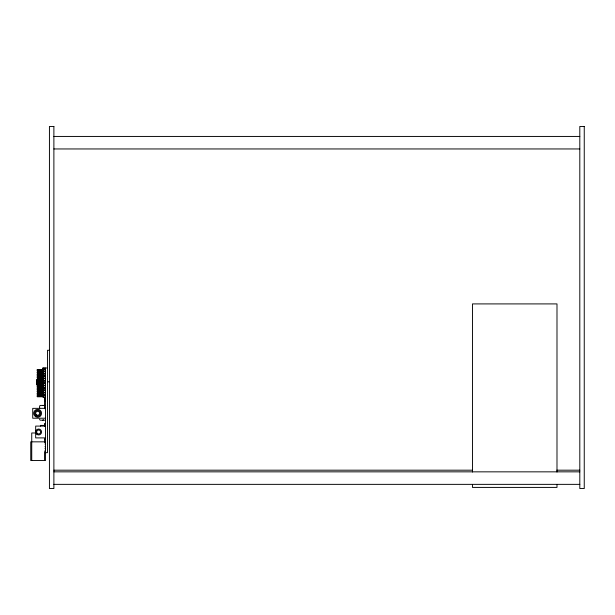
<?xml version="1.0" encoding="UTF-8"?>
<svg xmlns="http://www.w3.org/2000/svg" width="615" height="615" viewBox="0 0 615 615"><rect width="100%" height="100%" fill="white"/><g stroke="black" fill="none" stroke-linecap="round" stroke-linejoin="round"><path stroke-width="0.92" d="M37.246 370.676L43.158 370.661L37.246 370.676L37.246 369.646L43.158 369.646L37.246 369.646M37.246 373.036L43.158 373.028L37.246 373.036L37.246 372.014L43.158 372.014L37.246 372.014M37.246 374.374L43.158 374.381L37.246 374.374L37.246 375.404L43.158 375.388M37.246 377.764L43.158 377.748L37.246 377.764L37.246 376.734L43.158 376.734L37.246 376.734M37.246 386.189L43.158 386.197L37.246 386.189L37.246 387.212L43.158 387.204M37.246 389.579L43.158 389.564L37.246 389.579L37.246 388.549L43.158 388.549M37.246 391.94L43.158 391.932L37.246 391.94L37.246 390.909L43.158 390.909L37.246 390.909M37.246 394.3L43.158 394.292L37.246 394.3L37.246 393.277L43.158 393.277L37.246 393.277M37.246 396.667L43.158 396.652L37.246 396.667L37.246 395.637L43.158 395.637L37.246 395.637M53.882 136.438L579.807 136.438M53.882 148.953L579.807 148.953M49.454 350.281L47.486 350.281L47.486 452.671L45.518 452.671M47.486 368.001L42.566 368.001L42.566 369.969M45.518 368.977L43.158 368.977L43.158 397.336L45.518 397.336M43.158 369.331L45.518 369.331M43.158 370.991L45.518 370.991M43.158 371.345L45.518 371.345M43.158 371.698L45.518 371.698M43.158 373.351L45.518 373.351M43.158 373.705L45.518 373.705M43.158 374.058L45.518 374.058M37.246 375.404L43.158 375.404M43.158 375.711L45.518 375.711M43.158 376.065L45.518 376.065M43.158 376.426L45.518 376.426M43.058 377.164L40.598 377.164L40.598 381.477L43.058 381.477M43.158 378.079L45.518 378.079M43.158 378.433L45.518 378.433M40.598 378.709L43.058 378.709M43.158 378.786L45.518 378.786M43.158 380.439L45.518 380.439M43.158 380.793L45.518 380.793M43.158 381.146L45.518 381.146M47.486 381.784L49.454 381.784M43.158 382.799L45.518 382.799M43.158 383.16L45.518 383.16M43.158 383.514L45.518 383.514M43.158 385.167L45.518 385.167M43.158 385.52L45.518 385.52M43.158 385.874L45.518 385.874M37.246 387.212L43.158 387.212M43.158 387.527L45.518 387.527M43.158 387.881L45.518 387.881M43.158 388.234L45.518 388.234M43.158 389.887L45.518 389.887M43.158 390.248L45.518 390.248M43.158 390.602L45.518 390.602M43.158 392.255L45.518 392.255M43.158 392.608L45.518 392.608M43.158 392.962L45.518 392.962M43.158 394.615L45.518 394.615M43.158 394.968L45.518 394.968M43.158 395.322L45.518 395.322M43.158 396.983L45.518 396.983M44.534 397.667L45.518 397.667M44.434 398.451L45.518 398.451M45.026 399.512L45.518 399.512M45.518 399.75L45.026 399.75L45.026 400.888L45.518 400.888M45.518 399.835L44.434 399.835L44.534 398.451M45.518 400.726L44.534 400.726L44.534 408.744M44.534 401.48L45.518 401.48M44.78 405.416L40.598 405.416A0.984 0.984 0 0 0 39.614 406.4L39.614 408.729M44.434 407.837L45.518 407.837M45.518 408.352L32.718 408.368L32.718 418.215L45.518 418.215M45.518 420.183L40.598 420.183A0.984 0.984 0 0 1 39.614 419.199M45.518 423.443L44.534 423.443L44.534 426.095M45.518 425.411L40.598 425.411L40.598 426.095M45.518 426.087L35.67 426.087L35.67 437.903L45.518 437.903M44.687 426.395L45.518 426.395M36.331 432.983L31.734 432.983L31.734 441.439M45.518 438.572L45.026 438.572L45.518 439.164M45.518 439.364L44.534 439.364L44.534 442.116L45.518 442.177M45.518 441.593L45.126 442.185M44.595 441.839L30.75 441.839L30.75 460.543L45.518 460.543L45.518 368.001M45.518 443.561L45.126 444.153L45.518 444.145M45.518 446.513L45.126 446.513L45.518 447.105M45.518 448.481L45.126 448.481L45.518 449.073M45.518 450.457L45.126 450.457L45.518 451.041M45.518 451.687L44.534 451.687L44.534 460.543M53.882 470.183L472.32 470.183M556.775 470.183L579.807 470.183M53.882 471.843L579.807 471.843M53.882 484.359L579.807 484.359M37.246 388.549L43.158 388.565M556.99 472.036L556.99 303.91L472.466 303.91L472.466 472.036M556.99 484.528L556.99 487.411L472.466 487.411L472.466 484.528M45.272 441.593L45.272 442.185M45.272 443.561L45.272 444.153M45.272 446.513L45.272 447.105M45.272 448.481L45.272 449.073M45.272 450.457L45.272 451.041M45.126 399.75L45.126 400.888M45.126 438.572L45.126 439.164M44.242 368.001L44.242 369.646M43.55 368.001L43.55 369.646M42.566 370.707L42.566 372.19M37.277 379.04L37.277 385.444M36.531 379.616L36.531 384.867M31.734 441.839L31.734 460.543M42.566 405.416A0.984 0.984 0 0 1 43.058 405.546M43.419 419.691A0.984 0.984 0 0 1 42.566 420.183M43.158 380.116L37.246 380.124L43.158 380.124M43.158 382.476L37.246 382.492L43.158 382.492M43.158 384.844L37.246 384.852L43.158 384.852M53.882 126.459L49.438 126.459L49.438 488.541L53.882 488.541L53.882 126.459M584.25 126.459L579.807 126.459L579.807 488.541L584.25 488.541L584.25 126.459M43.158 379.101L37.246 379.101L43.158 379.109M43.158 381.461L37.246 381.461L43.158 381.477M43.158 383.822L37.246 383.822L43.158 383.837M45.518 400.296L45.026 400.296L45.518 400.342M35.67 416.701A3.936 3.936 0 0 0 41.582 413.288A3.936 3.936 0 0 0 35.67 409.882A3.936 3.936 0 0 0 35.67 416.701M36.654 414.994A1.968 1.968 0 0 0 39.614 413.288A1.968 1.968 0 0 0 36.654 411.581A1.968 1.968 0 0 0 36.654 414.994M35.555 415.379A2.952 2.952 0 0 0 40.498 414.056A2.952 2.952 0 0 0 36.877 410.436A2.952 2.952 0 0 0 35.555 415.379M37.146 434.551A2.952 2.952 0 0 0 41.582 431.999A2.952 2.952 0 0 0 37.146 429.439A2.952 2.952 0 0 0 37.146 434.551M37.638 433.698A1.968 1.968 0 0 0 40.598 431.999A1.968 1.968 0 0 0 37.638 430.292A1.968 1.968 0 0 0 37.638 433.698"/></g></svg>
